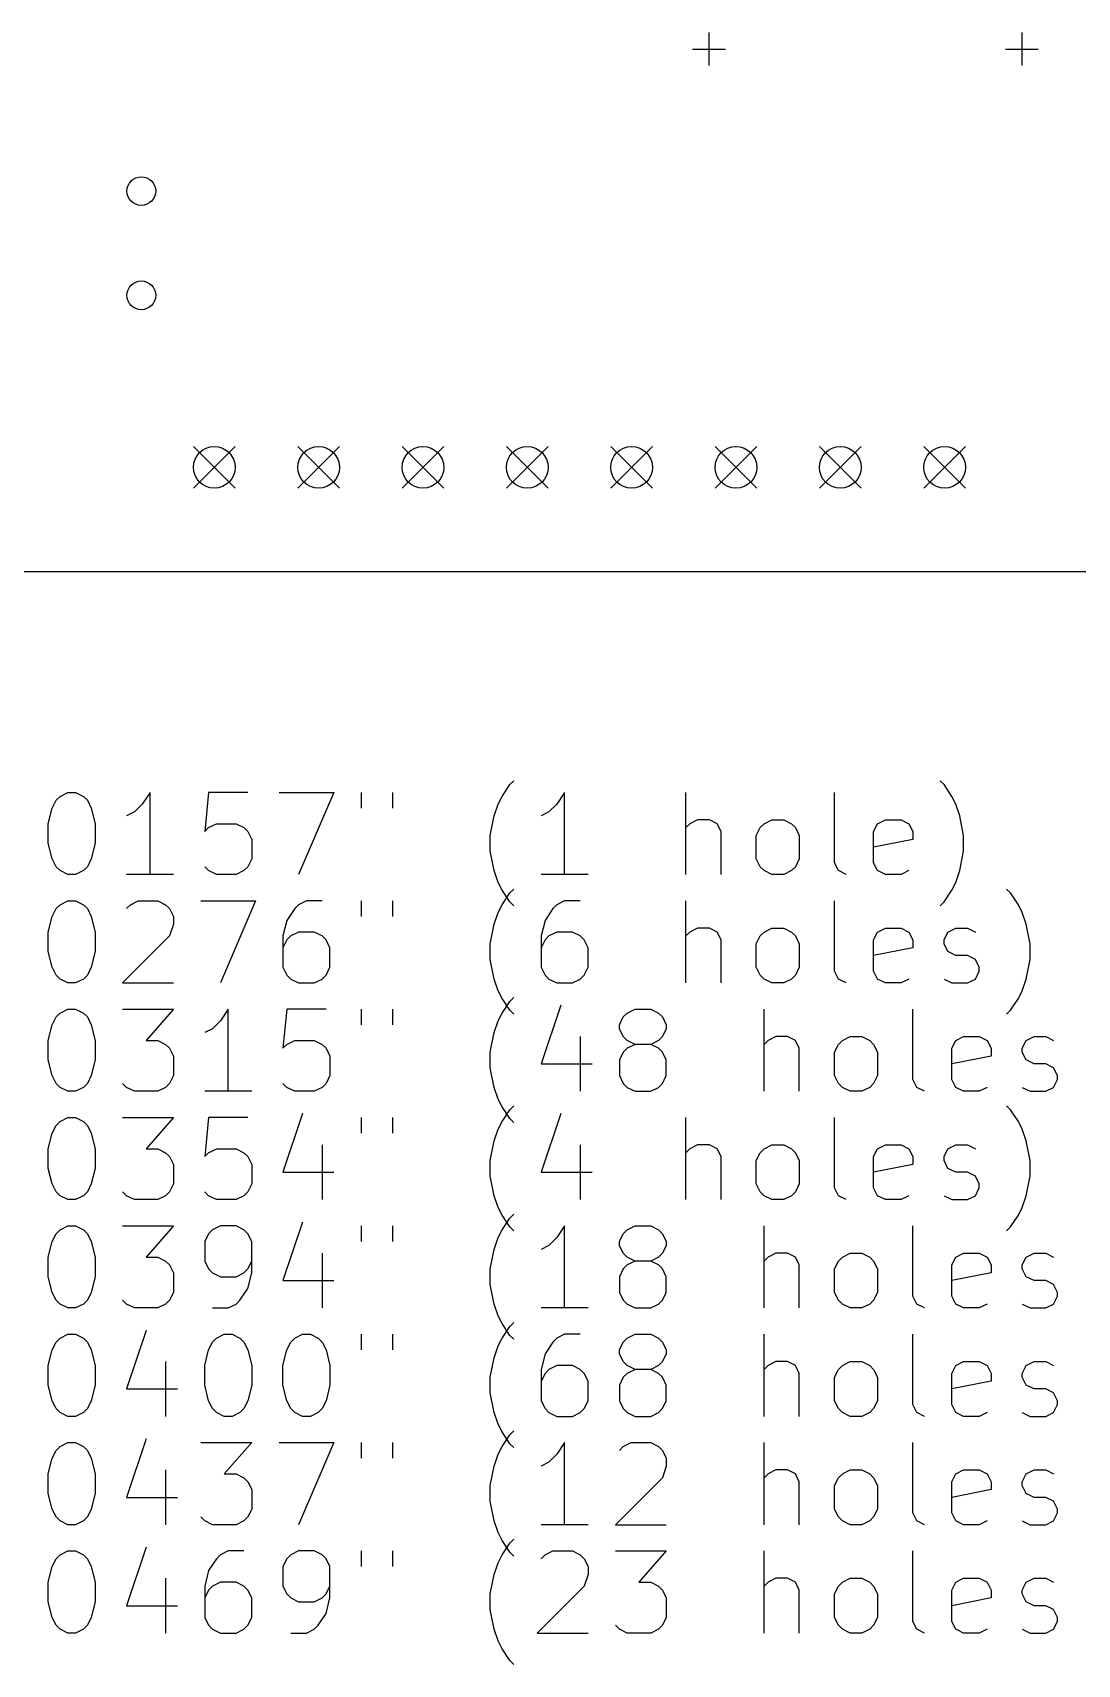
# Model space of a CAD drawing. Extents: x 102 to 203, y -148 to -68.
# Drawn here: x 126.89 to 152.33, y -148.29 to -108.53 of the extents above; entities that cross this region are included whole.
import ezdxf

# ---------------------------------------------------------------- set-up
doc = ezdxf.new("R2010")
doc.units = 0
doc.layers.add('BLACK', color=7, linetype='CONTINUOUS')

msp = doc.modelspace()

# ---------------------------------------------------------------- linework, layer by layer
at = {"layer": 'BLACK', "linetype": 'CONTINUOUS'}
for p, q in [((143.36, -108.535), (143.36, -109.335)), ((150.98, -108.535), (150.98, -109.335)), ((142.96, -108.935), (143.76, -108.935)), ((150.58, -108.935), (151.38, -108.935)), ((130.81, -118.618), (131.826, -119.634)), ((131.826, -118.618), (130.81, -119.634)), ((133.35, -118.618), (134.366, -119.634)), ((134.366, -118.618), (133.35, -119.634)), ((135.89, -118.618), (136.906, -119.634)), ((136.906, -118.618), (135.89, -119.634)), ((138.43, -118.618), (139.446, -119.634)), ((139.446, -118.618), (138.43, -119.634)), ((140.97, -118.618), (141.986, -119.634)), ((141.986, -118.618), (140.97, -119.634)), ((143.51, -118.618), (144.526, -119.634)), ((144.526, -118.618), (143.51, -119.634)), ((146.05, -118.618), (147.066, -119.634)), ((147.066, -118.618), (146.05, -119.634)), ((148.59, -118.618), (149.606, -119.634)), ((149.606, -118.618), (148.59, -119.634)), ((102.965, -121.666), (203.2, -121.666)), ((138.514, -126.855), (138.609, -126.76)), ((149.085, -126.855), (148.99, -126.76)), ((127.466, -127.236), (127.561, -127.141)), ((127.561, -127.141), (127.752, -127.046)), ((127.752, -127.046), (127.942, -127.046)), ((127.942, -127.046), (128.133, -127.141)), ((128.133, -127.141), (128.228, -127.236)), ((129.752, -127.046), (129.561, -127.331)), ((129.752, -129.046), (129.752, -127.046)), ((131.18, -127.046), (131.085, -127.998)), ((132.133, -127.046), (131.18, -127.046)), ((132.895, -127.046), (134.228, -127.046)), ((134.228, -127.046), (133.371, -129.046)), ((134.895, -127.046), (134.895, -127.427)), ((135.657, -127.046), (135.657, -127.427)), ((138.228, -127.331), (138.323, -127.141)), ((138.323, -127.141), (138.514, -126.855)), ((139.847, -127.046), (139.657, -127.331)), ((139.847, -129.046), (139.847, -127.046)), ((142.8, -129.046), (142.8, -127.046)), ((146.419, -128.76), (146.419, -127.046)), ((149.276, -127.141), (149.085, -126.855)), ((149.371, -127.331), (149.276, -127.141)), ((127.276, -127.808), (127.371, -127.427)), ((127.371, -127.427), (127.466, -127.236)), ((128.228, -127.236), (128.323, -127.427)), ((128.323, -127.427), (128.419, -127.808)), ((129.371, -127.522), (129.18, -127.617)), ((129.561, -127.331), (129.371, -127.522)), ((138.133, -127.617), (138.228, -127.331)), ((139.466, -127.522), (139.276, -127.617)), ((139.657, -127.331), (139.466, -127.522)), ((149.466, -127.617), (149.371, -127.331)), ((127.276, -128.284), (127.276, -127.808)), ((128.419, -127.808), (128.419, -128.284)), ((131.085, -127.998), (131.18, -127.903)), ((131.18, -127.903), (131.371, -127.808)), ((131.371, -127.808), (131.847, -127.808)), ((131.847, -127.808), (132.038, -127.903)), ((132.038, -127.903), (132.133, -127.998)), ((132.133, -127.998), (132.228, -128.189)), ((138.038, -128.093), (138.133, -127.617)), ((142.895, -127.808), (142.8, -127.903)), ((143.085, -127.712), (142.895, -127.808)), ((143.371, -127.712), (143.085, -127.712)), ((143.561, -127.808), (143.371, -127.712)), ((143.657, -127.998), (143.561, -127.808)), ((143.657, -129.046), (143.657, -127.998)), ((144.514, -128.093), (144.609, -127.903)), ((144.609, -127.903), (144.704, -127.808)), ((144.704, -127.808), (144.895, -127.712)), ((144.895, -127.712), (145.18, -127.712)), ((145.18, -127.712), (145.371, -127.808)), ((145.371, -127.808), (145.466, -127.903)), ((145.466, -127.903), (145.561, -128.093)), ((147.371, -127.998), (147.466, -127.808)), ((147.371, -128.76), (147.371, -127.998)), ((147.466, -127.808), (147.657, -127.712)), ((147.657, -127.712), (148.038, -127.712)), ((148.038, -127.712), (148.228, -127.808)), ((148.228, -127.808), (148.323, -127.998)), ((148.323, -127.998), (148.323, -128.189)), ((149.561, -128.093), (149.466, -127.617)), ((127.371, -128.665), (127.276, -128.284)), ((128.419, -128.284), (128.323, -128.665)), ((132.228, -128.189), (132.228, -128.665)), ((138.038, -128.474), (138.038, -128.093)), ((144.514, -128.665), (144.514, -128.093)), ((145.561, -128.093), (145.561, -128.665)), ((148.323, -128.189), (147.371, -128.379)), ((149.561, -128.474), (149.561, -128.093)), ((127.466, -128.855), (127.371, -128.665)), ((128.323, -128.665), (128.228, -128.855)), ((132.228, -128.665), (132.133, -128.855)), ((138.133, -128.951), (138.038, -128.474)), ((144.609, -128.855), (144.514, -128.665)), ((145.561, -128.665), (145.466, -128.855)), ((146.514, -128.951), (146.419, -128.76)), ((147.466, -128.951), (147.371, -128.76)), ((149.466, -128.951), (149.561, -128.474)), ((127.561, -128.951), (127.466, -128.855)), ((127.752, -129.046), (127.561, -128.951)), ((127.942, -129.046), (127.752, -129.046)), ((128.133, -128.951), (127.942, -129.046)), ((128.228, -128.855), (128.133, -128.951)), ((130.323, -129.046), (129.18, -129.046)), ((131.18, -128.951), (131.085, -128.855)), ((131.371, -129.046), (131.18, -128.951)), ((131.847, -129.046), (131.371, -129.046)), ((132.038, -128.951), (131.847, -129.046)), ((132.133, -128.855), (132.038, -128.951)), ((138.228, -129.236), (138.133, -128.951)), ((140.419, -129.046), (139.276, -129.046)), ((144.704, -128.951), (144.609, -128.855)), ((144.895, -129.046), (144.704, -128.951)), ((145.18, -129.046), (144.895, -129.046)), ((145.371, -128.951), (145.18, -129.046)), ((145.466, -128.855), (145.371, -128.951)), ((146.704, -129.046), (146.514, -128.951)), ((147.657, -129.046), (147.466, -128.951)), ((148.038, -129.046), (147.657, -129.046)), ((148.228, -128.951), (148.038, -129.046)), ((149.371, -129.236), (149.466, -128.951)), ((138.323, -129.427), (138.228, -129.236)), ((138.514, -129.712), (138.323, -129.427)), ((138.323, -129.781), (138.514, -129.495)), ((138.514, -129.495), (138.609, -129.4)), ((149.085, -129.712), (149.276, -129.427)), ((149.276, -129.427), (149.371, -129.236)), ((150.704, -129.495), (150.609, -129.4)), ((150.895, -129.781), (150.704, -129.495)), ((127.371, -130.067), (127.466, -129.876)), ((127.466, -129.876), (127.561, -129.781)), ((127.561, -129.781), (127.752, -129.686)), ((127.752, -129.686), (127.942, -129.686)), ((127.942, -129.686), (128.133, -129.781)), ((128.133, -129.781), (128.228, -129.876)), ((128.228, -129.876), (128.323, -130.067)), ((129.18, -129.876), (129.276, -129.781)), ((129.276, -129.781), (129.466, -129.686)), ((129.466, -129.686), (129.942, -129.686)), ((129.942, -129.686), (130.133, -129.781)), ((130.133, -129.781), (130.228, -129.876)), ((130.228, -129.876), (130.323, -130.067)), ((130.99, -129.686), (132.323, -129.686)), ((132.323, -129.686), (131.466, -131.686)), ((133.276, -129.876), (133.085, -130.162)), ((133.371, -129.781), (133.276, -129.876)), ((133.561, -129.686), (133.371, -129.781)), ((133.942, -129.686), (133.561, -129.686)), ((134.895, -129.686), (134.895, -130.067)), ((135.657, -129.686), (135.657, -130.067)), ((138.133, -130.257), (138.228, -129.971)), ((138.228, -129.971), (138.323, -129.781)), ((138.609, -129.808), (138.514, -129.712)), ((139.561, -129.876), (139.371, -130.162)), ((139.657, -129.781), (139.561, -129.876)), ((139.847, -129.686), (139.657, -129.781)), ((140.228, -129.686), (139.847, -129.686)), ((142.8, -131.686), (142.8, -129.686)), ((146.419, -131.4), (146.419, -129.686)), ((148.99, -129.808), (149.085, -129.712)), ((150.99, -129.971), (150.895, -129.781)), ((151.085, -130.257), (150.99, -129.971)), ((127.276, -130.448), (127.371, -130.067)), ((128.323, -130.067), (128.419, -130.448)), ((130.323, -130.257), (130.228, -130.543)), ((130.323, -130.067), (130.323, -130.257)), ((133.085, -130.162), (132.99, -130.543)), ((138.038, -130.733), (138.133, -130.257)), ((139.371, -130.162), (139.276, -130.543)), ((143.085, -130.352), (142.895, -130.448)), ((143.371, -130.352), (143.085, -130.352)), ((143.561, -130.448), (143.371, -130.352)), ((144.704, -130.448), (144.895, -130.352)), ((144.895, -130.352), (145.18, -130.352)), ((145.18, -130.352), (145.371, -130.448)), ((147.466, -130.448), (147.657, -130.352)), ((147.657, -130.352), (148.038, -130.352)), ((148.038, -130.352), (148.228, -130.448)), ((149.18, -130.448), (149.371, -130.352)), ((149.371, -130.352), (149.657, -130.352)), ((149.657, -130.352), (149.847, -130.448)), ((151.18, -130.733), (151.085, -130.257)), ((127.276, -130.924), (127.276, -130.448)), ((128.419, -130.448), (128.419, -130.924)), ((130.228, -130.543), (129.085, -131.686)), ((132.99, -130.543), (132.99, -131.305)), ((133.085, -130.638), (132.99, -130.829)), ((133.18, -130.543), (133.085, -130.638)), ((133.371, -130.448), (133.18, -130.543)), ((133.752, -130.448), (133.371, -130.448)), ((133.942, -130.543), (133.752, -130.448)), ((134.038, -130.638), (133.942, -130.543)), ((134.133, -130.829), (134.038, -130.638)), ((138.038, -131.114), (138.038, -130.733)), ((139.276, -130.543), (139.276, -131.305)), ((139.371, -130.638), (139.276, -130.829)), ((139.466, -130.543), (139.371, -130.638)), ((139.657, -130.448), (139.466, -130.543)), ((140.038, -130.448), (139.657, -130.448)), ((140.228, -130.543), (140.038, -130.448)), ((140.323, -130.638), (140.228, -130.543)), ((140.419, -130.829), (140.323, -130.638)), ((142.895, -130.448), (142.8, -130.543)), ((143.657, -130.638), (143.561, -130.448)), ((143.657, -131.686), (143.657, -130.638)), ((144.514, -130.733), (144.609, -130.543)), ((144.514, -131.305), (144.514, -130.733)), ((144.609, -130.543), (144.704, -130.448)), ((145.371, -130.448), (145.466, -130.543)), ((145.466, -130.543), (145.561, -130.733)), ((145.561, -130.733), (145.561, -131.305)), ((147.371, -130.638), (147.466, -130.448)), ((147.371, -131.4), (147.371, -130.638)), ((148.228, -130.448), (148.323, -130.638)), ((148.323, -130.638), (148.323, -130.829)), ((149.085, -130.638), (149.18, -130.448)), ((149.085, -130.733), (149.085, -130.638)), ((149.18, -130.924), (149.085, -130.733)), ((151.18, -131.114), (151.18, -130.733)), ((127.371, -131.305), (127.276, -130.924)), ((128.419, -130.924), (128.323, -131.305)), ((134.133, -131.305), (134.133, -130.829)), ((138.133, -131.591), (138.038, -131.114)), ((140.419, -131.305), (140.419, -130.829)), ((148.323, -130.829), (147.371, -131.019)), ((149.371, -131.019), (149.18, -130.924)), ((149.657, -131.019), (149.371, -131.019)), ((149.847, -131.114), (149.657, -131.019)), ((149.942, -131.305), (149.847, -131.114)), ((151.085, -131.591), (151.18, -131.114)), ((127.466, -131.495), (127.371, -131.305)), ((127.561, -131.591), (127.466, -131.495)), ((128.228, -131.495), (128.133, -131.591)), ((128.323, -131.305), (128.228, -131.495)), ((132.99, -131.305), (133.085, -131.495)), ((133.085, -131.495), (133.18, -131.591)), ((133.942, -131.591), (134.038, -131.495)), ((134.038, -131.495), (134.133, -131.305)), ((139.276, -131.305), (139.371, -131.495)), ((139.371, -131.495), (139.466, -131.591)), ((140.228, -131.591), (140.323, -131.495)), ((140.323, -131.495), (140.419, -131.305)), ((144.609, -131.495), (144.514, -131.305)), ((144.704, -131.591), (144.609, -131.495)), ((145.466, -131.495), (145.371, -131.591)), ((145.561, -131.305), (145.466, -131.495)), ((146.514, -131.591), (146.419, -131.4)), ((147.466, -131.591), (147.371, -131.4)), ((149.847, -131.591), (149.942, -131.4)), ((149.942, -131.4), (149.942, -131.305)), ((127.752, -131.686), (127.561, -131.591)), ((127.942, -131.686), (127.752, -131.686)), ((128.133, -131.591), (127.942, -131.686)), ((129.085, -131.686), (130.323, -131.686)), ((133.18, -131.591), (133.371, -131.686)), ((133.371, -131.686), (133.752, -131.686)), ((133.752, -131.686), (133.942, -131.591)), ((138.228, -131.876), (138.133, -131.591)), ((138.323, -132.067), (138.228, -131.876)), ((139.466, -131.591), (139.657, -131.686)), ((139.657, -131.686), (140.038, -131.686)), ((140.038, -131.686), (140.228, -131.591)), ((144.895, -131.686), (144.704, -131.591)), ((145.18, -131.686), (144.895, -131.686)), ((145.371, -131.591), (145.18, -131.686)), ((146.704, -131.686), (146.514, -131.591)), ((147.657, -131.686), (147.466, -131.591)), ((148.038, -131.686), (147.657, -131.686)), ((148.228, -131.591), (148.038, -131.686)), ((149.085, -131.591), (149.276, -131.686)), ((149.276, -131.686), (149.657, -131.686)), ((149.657, -131.686), (149.847, -131.591)), ((150.895, -132.067), (150.99, -131.876)), ((150.99, -131.876), (151.085, -131.591)), ((127.561, -132.421), (127.752, -132.326)), ((127.752, -132.326), (127.942, -132.326)), ((127.942, -132.326), (128.133, -132.421)), ((129.085, -132.326), (130.323, -132.326)), ((130.323, -132.326), (129.657, -133.088)), ((131.657, -132.326), (131.466, -132.611)), ((131.657, -134.326), (131.657, -132.326)), ((133.085, -132.326), (132.99, -133.278)), ((134.038, -132.326), (133.085, -132.326)), ((134.895, -132.326), (134.895, -132.707)), ((135.657, -132.326), (135.657, -132.707)), ((138.514, -132.352), (138.323, -132.067)), ((138.323, -132.421), (138.514, -132.135)), ((138.514, -132.135), (138.609, -132.04)), ((138.609, -132.448), (138.514, -132.352)), ((139.752, -132.231), (139.276, -133.659)), ((141.371, -132.421), (141.561, -132.326)), ((141.561, -132.326), (141.942, -132.326)), ((141.942, -132.326), (142.133, -132.421)), ((144.704, -134.326), (144.704, -132.326)), ((148.323, -134.04), (148.323, -132.326)), ((150.609, -132.448), (150.704, -132.352)), ((150.704, -132.352), (150.895, -132.067)), ((127.276, -133.088), (127.371, -132.707)), ((127.371, -132.707), (127.466, -132.516)), ((127.466, -132.516), (127.561, -132.421)), ((128.133, -132.421), (128.228, -132.516)), ((128.228, -132.516), (128.323, -132.707)), ((128.323, -132.707), (128.419, -133.088)), ((131.466, -132.611), (131.276, -132.802)), ((138.133, -132.897), (138.228, -132.611)), ((138.228, -132.611), (138.323, -132.421)), ((141.18, -132.707), (141.276, -132.516)), ((141.18, -132.802), (141.18, -132.707)), ((141.276, -132.516), (141.371, -132.421)), ((142.133, -132.421), (142.228, -132.516)), ((142.228, -132.516), (142.323, -132.707)), ((142.323, -132.707), (142.323, -132.802)), ((127.276, -133.564), (127.276, -133.088)), ((128.419, -133.088), (128.419, -133.564)), ((129.657, -133.088), (129.942, -133.088)), ((129.942, -133.088), (130.133, -133.183)), ((131.276, -132.802), (131.085, -132.897)), ((133.085, -133.183), (133.276, -133.088)), ((133.276, -133.088), (133.752, -133.088)), ((133.752, -133.088), (133.942, -133.183)), ((138.038, -133.373), (138.133, -132.897)), ((140.228, -132.992), (140.228, -134.326)), ((141.276, -132.992), (141.18, -132.802)), ((141.371, -133.088), (141.276, -132.992)), ((141.561, -133.183), (141.371, -133.088)), ((142.133, -133.088), (141.942, -133.183)), ((142.228, -132.992), (142.133, -133.088)), ((142.323, -132.802), (142.228, -132.992)), ((144.8, -133.088), (144.704, -133.183)), ((144.99, -132.992), (144.8, -133.088)), ((145.276, -132.992), (144.99, -132.992)), ((145.466, -133.088), (145.276, -132.992)), ((145.561, -133.278), (145.466, -133.088)), ((146.514, -133.183), (146.609, -133.088)), ((146.609, -133.088), (146.8, -132.992)), ((146.8, -132.992), (147.085, -132.992)), ((147.085, -132.992), (147.276, -133.088)), ((147.276, -133.088), (147.371, -133.183)), ((149.276, -133.278), (149.371, -133.088)), ((149.371, -133.088), (149.561, -132.992)), ((149.561, -132.992), (149.942, -132.992)), ((149.942, -132.992), (150.133, -133.088)), ((150.133, -133.088), (150.228, -133.278)), ((150.99, -133.278), (151.085, -133.088)), ((151.085, -133.088), (151.276, -132.992)), ((151.276, -132.992), (151.561, -132.992)), ((151.561, -132.992), (151.752, -133.088)), ((127.371, -133.945), (127.276, -133.564)), ((128.419, -133.564), (128.323, -133.945)), ((130.133, -133.183), (130.228, -133.278)), ((130.228, -133.278), (130.323, -133.469)), ((130.323, -133.469), (130.323, -133.945)), ((132.99, -133.278), (133.085, -133.183)), ((133.942, -133.183), (134.038, -133.278)), ((134.038, -133.278), (134.133, -133.469)), ((134.133, -133.469), (134.133, -133.945)), ((138.038, -133.754), (138.038, -133.373)), ((141.276, -133.373), (141.18, -133.564)), ((141.18, -133.564), (141.18, -133.945)), ((141.371, -133.278), (141.276, -133.373)), ((141.561, -133.183), (141.371, -133.278)), ((141.942, -133.183), (141.561, -133.183)), ((142.133, -133.278), (141.942, -133.183)), ((142.228, -133.373), (142.133, -133.278)), ((142.323, -133.564), (142.228, -133.373)), ((142.323, -133.945), (142.323, -133.564)), ((145.561, -134.326), (145.561, -133.278)), ((146.419, -133.373), (146.514, -133.183)), ((146.419, -133.945), (146.419, -133.373)), ((147.371, -133.183), (147.466, -133.373)), ((147.466, -133.373), (147.466, -133.945)), ((149.276, -134.04), (149.276, -133.278)), ((150.228, -133.469), (149.276, -133.659)), ((150.228, -133.278), (150.228, -133.469)), ((150.99, -133.373), (150.99, -133.278)), ((151.085, -133.564), (150.99, -133.373)), ((151.276, -133.659), (151.085, -133.564)), ((127.466, -134.135), (127.371, -133.945)), ((128.323, -133.945), (128.228, -134.135)), ((130.323, -133.945), (130.228, -134.135)), ((134.133, -133.945), (134.038, -134.135)), ((138.133, -134.231), (138.038, -133.754)), ((139.276, -133.659), (140.514, -133.659)), ((141.18, -133.945), (141.276, -134.135)), ((142.228, -134.135), (142.323, -133.945)), ((146.514, -134.135), (146.419, -133.945)), ((147.466, -133.945), (147.371, -134.135)), ((151.561, -133.659), (151.276, -133.659)), ((151.752, -133.754), (151.561, -133.659)), ((151.847, -133.945), (151.752, -133.754)), ((151.847, -134.04), (151.847, -133.945)), ((127.561, -134.231), (127.466, -134.135)), ((127.752, -134.326), (127.561, -134.231)), ((127.942, -134.326), (127.752, -134.326)), ((128.133, -134.231), (127.942, -134.326)), ((128.228, -134.135), (128.133, -134.231)), ((129.18, -134.231), (129.085, -134.135)), ((129.371, -134.326), (129.18, -134.231)), ((129.942, -134.326), (129.371, -134.326)), ((130.133, -134.231), (129.942, -134.326)), ((130.228, -134.135), (130.133, -134.231)), ((132.228, -134.326), (131.085, -134.326)), ((133.085, -134.231), (132.99, -134.135)), ((133.276, -134.326), (133.085, -134.231)), ((133.752, -134.326), (133.276, -134.326)), ((133.942, -134.231), (133.752, -134.326)), ((134.038, -134.135), (133.942, -134.231)), ((138.228, -134.516), (138.133, -134.231)), ((141.276, -134.135), (141.371, -134.231)), ((141.371, -134.231), (141.561, -134.326)), ((141.561, -134.326), (141.942, -134.326)), ((141.942, -134.326), (142.133, -134.231)), ((142.133, -134.231), (142.228, -134.135)), ((146.609, -134.231), (146.514, -134.135)), ((146.8, -134.326), (146.609, -134.231)), ((147.085, -134.326), (146.8, -134.326)), ((147.276, -134.231), (147.085, -134.326)), ((147.371, -134.135), (147.276, -134.231)), ((148.419, -134.231), (148.323, -134.04)), ((148.609, -134.326), (148.419, -134.231)), ((149.371, -134.231), (149.276, -134.04)), ((149.561, -134.326), (149.371, -134.231)), ((149.942, -134.326), (149.561, -134.326)), ((150.133, -134.231), (149.942, -134.326)), ((150.99, -134.231), (151.18, -134.326)), ((151.18, -134.326), (151.561, -134.326)), ((151.561, -134.326), (151.752, -134.231)), ((151.752, -134.231), (151.847, -134.04)), ((138.323, -134.707), (138.228, -134.516)), ((138.514, -134.992), (138.323, -134.707)), ((138.514, -134.775), (138.609, -134.68)), ((150.704, -134.775), (150.609, -134.68)), ((127.371, -135.347), (127.466, -135.156)), ((127.466, -135.156), (127.561, -135.061)), ((127.561, -135.061), (127.752, -134.966)), ((127.752, -134.966), (127.942, -134.966)), ((127.942, -134.966), (128.133, -135.061)), ((128.133, -135.061), (128.228, -135.156)), ((128.228, -135.156), (128.323, -135.347)), ((129.085, -134.966), (130.323, -134.966)), ((130.323, -134.966), (129.657, -135.728)), ((131.18, -134.966), (131.085, -135.918)), ((132.133, -134.966), (131.18, -134.966)), ((133.466, -134.871), (132.99, -136.299)), ((134.895, -134.966), (134.895, -135.347)), ((135.657, -134.966), (135.657, -135.347)), ((138.228, -135.251), (138.323, -135.061)), ((138.323, -135.061), (138.514, -134.775)), ((138.609, -135.088), (138.514, -134.992)), ((139.752, -134.871), (139.276, -136.299)), ((142.8, -136.966), (142.8, -134.966)), ((146.419, -136.68), (146.419, -134.966)), ((150.895, -135.061), (150.704, -134.775)), ((150.99, -135.251), (150.895, -135.061)), ((127.276, -135.728), (127.371, -135.347)), ((128.323, -135.347), (128.419, -135.728)), ((138.038, -136.013), (138.133, -135.537)), ((138.133, -135.537), (138.228, -135.251)), ((151.085, -135.537), (150.99, -135.251)), ((151.18, -136.013), (151.085, -135.537)), ((127.276, -136.204), (127.276, -135.728)), ((128.419, -135.728), (128.419, -136.204)), ((129.657, -135.728), (129.942, -135.728)), ((129.942, -135.728), (130.133, -135.823)), ((130.133, -135.823), (130.228, -135.918)), ((130.228, -135.918), (130.323, -136.109)), ((131.085, -135.918), (131.18, -135.823)), ((131.18, -135.823), (131.371, -135.728)), ((131.371, -135.728), (131.847, -135.728)), ((131.847, -135.728), (132.038, -135.823)), ((132.038, -135.823), (132.133, -135.918)), ((132.133, -135.918), (132.228, -136.109)), ((133.942, -135.632), (133.942, -136.966)), ((140.228, -135.632), (140.228, -136.966)), ((142.895, -135.728), (142.8, -135.823)), ((143.085, -135.632), (142.895, -135.728)), ((143.371, -135.632), (143.085, -135.632)), ((143.561, -135.728), (143.371, -135.632)), ((143.657, -135.918), (143.561, -135.728)), ((143.657, -136.966), (143.657, -135.918)), ((144.514, -136.013), (144.609, -135.823)), ((144.609, -135.823), (144.704, -135.728)), ((144.704, -135.728), (144.895, -135.632)), ((144.895, -135.632), (145.18, -135.632)), ((145.18, -135.632), (145.371, -135.728)), ((145.371, -135.728), (145.466, -135.823)), ((145.466, -135.823), (145.561, -136.013)), ((147.371, -135.918), (147.466, -135.728)), ((147.371, -136.68), (147.371, -135.918)), ((147.466, -135.728), (147.657, -135.632)), ((147.657, -135.632), (148.038, -135.632)), ((148.038, -135.632), (148.228, -135.728)), ((148.228, -135.728), (148.323, -135.918)), ((148.323, -135.918), (148.323, -136.109)), ((149.085, -135.918), (149.18, -135.728)), ((149.085, -136.013), (149.085, -135.918)), ((149.18, -135.728), (149.371, -135.632)), ((149.371, -135.632), (149.657, -135.632)), ((149.657, -135.632), (149.847, -135.728)), ((127.371, -136.585), (127.276, -136.204)), ((128.419, -136.204), (128.323, -136.585)), ((130.323, -136.109), (130.323, -136.585)), ((132.228, -136.109), (132.228, -136.585)), ((132.99, -136.299), (134.228, -136.299)), ((138.038, -136.394), (138.038, -136.013)), ((139.276, -136.299), (140.514, -136.299)), ((144.514, -136.585), (144.514, -136.013)), ((145.561, -136.013), (145.561, -136.585)), ((148.323, -136.109), (147.371, -136.299)), ((149.18, -136.204), (149.085, -136.013)), ((149.371, -136.299), (149.18, -136.204)), ((149.657, -136.299), (149.371, -136.299)), ((149.847, -136.394), (149.657, -136.299)), ((151.18, -136.394), (151.18, -136.013)), ((127.466, -136.775), (127.371, -136.585)), ((128.323, -136.585), (128.228, -136.775)), ((130.323, -136.585), (130.228, -136.775)), ((132.228, -136.585), (132.133, -136.775)), ((138.133, -136.871), (138.038, -136.394)), ((144.609, -136.775), (144.514, -136.585)), ((145.561, -136.585), (145.466, -136.775)), ((146.514, -136.871), (146.419, -136.68)), ((147.466, -136.871), (147.371, -136.68)), ((149.942, -136.585), (149.847, -136.394)), ((149.847, -136.871), (149.942, -136.68)), ((149.942, -136.68), (149.942, -136.585)), ((151.085, -136.871), (151.18, -136.394)), ((127.561, -136.871), (127.466, -136.775)), ((127.752, -136.966), (127.561, -136.871)), ((127.942, -136.966), (127.752, -136.966)), ((128.133, -136.871), (127.942, -136.966)), ((128.228, -136.775), (128.133, -136.871)), ((129.18, -136.871), (129.085, -136.775)), ((129.371, -136.966), (129.18, -136.871)), ((129.942, -136.966), (129.371, -136.966)), ((130.133, -136.871), (129.942, -136.966)), ((130.228, -136.775), (130.133, -136.871)), ((131.18, -136.871), (131.085, -136.775)), ((131.371, -136.966), (131.18, -136.871)), ((131.847, -136.966), (131.371, -136.966)), ((132.038, -136.871), (131.847, -136.966)), ((132.133, -136.775), (132.038, -136.871)), ((138.228, -137.156), (138.133, -136.871)), ((144.704, -136.871), (144.609, -136.775)), ((144.895, -136.966), (144.704, -136.871)), ((145.18, -136.966), (144.895, -136.966)), ((145.371, -136.871), (145.18, -136.966)), ((145.466, -136.775), (145.371, -136.871)), ((146.704, -136.966), (146.514, -136.871)), ((147.657, -136.966), (147.466, -136.871)), ((148.038, -136.966), (147.657, -136.966)), ((148.228, -136.871), (148.038, -136.966)), ((149.085, -136.871), (149.276, -136.966)), ((149.276, -136.966), (149.657, -136.966)), ((149.657, -136.966), (149.847, -136.871)), ((150.99, -137.156), (151.085, -136.871)), ((133.466, -137.511), (132.99, -138.939)), ((138.323, -137.347), (138.228, -137.156)), ((138.514, -137.632), (138.323, -137.347)), ((138.323, -137.701), (138.514, -137.415)), ((138.514, -137.415), (138.609, -137.32)), ((150.704, -137.632), (150.895, -137.347)), ((150.895, -137.347), (150.99, -137.156)), ((127.371, -137.987), (127.466, -137.796)), ((127.466, -137.796), (127.561, -137.701)), ((127.561, -137.701), (127.752, -137.606)), ((127.752, -137.606), (127.942, -137.606)), ((127.942, -137.606), (128.133, -137.701)), ((128.133, -137.701), (128.228, -137.796)), ((128.228, -137.796), (128.323, -137.987)), ((129.085, -137.606), (130.323, -137.606)), ((130.323, -137.606), (129.657, -138.368)), ((131.18, -137.796), (131.085, -137.987)), ((131.276, -137.701), (131.18, -137.796)), ((131.466, -137.606), (131.276, -137.701)), ((131.847, -137.606), (131.466, -137.606)), ((132.038, -137.701), (131.847, -137.606)), ((132.133, -137.796), (132.038, -137.701)), ((132.228, -137.987), (132.133, -137.796)), ((134.895, -137.606), (134.895, -137.987)), ((135.657, -137.606), (135.657, -137.987)), ((138.133, -138.177), (138.228, -137.891)), ((138.228, -137.891), (138.323, -137.701)), ((138.609, -137.728), (138.514, -137.632)), ((139.657, -137.891), (139.466, -138.082)), ((139.847, -137.606), (139.657, -137.891)), ((139.847, -139.606), (139.847, -137.606)), ((141.18, -137.987), (141.276, -137.796)), ((141.276, -137.796), (141.371, -137.701)), ((141.371, -137.701), (141.561, -137.606)), ((141.561, -137.606), (141.942, -137.606)), ((141.942, -137.606), (142.133, -137.701)), ((142.133, -137.701), (142.228, -137.796)), ((142.228, -137.796), (142.323, -137.987)), ((144.704, -139.606), (144.704, -137.606)), ((148.323, -139.32), (148.323, -137.606)), ((150.609, -137.728), (150.704, -137.632)), ((127.276, -138.368), (127.371, -137.987)), ((128.323, -137.987), (128.419, -138.368)), ((131.085, -137.987), (131.085, -138.463)), ((132.228, -138.749), (132.228, -137.987)), ((133.942, -138.272), (133.942, -139.606)), ((138.038, -138.653), (138.133, -138.177)), ((139.466, -138.082), (139.276, -138.177)), ((141.18, -138.082), (141.18, -137.987)), ((141.276, -138.272), (141.18, -138.082)), ((141.371, -138.368), (141.276, -138.272)), ((142.228, -138.272), (142.133, -138.368)), ((142.323, -138.082), (142.228, -138.272)), ((142.323, -137.987), (142.323, -138.082)), ((144.99, -138.272), (144.8, -138.368)), ((145.276, -138.272), (144.99, -138.272)), ((145.466, -138.368), (145.276, -138.272)), ((146.609, -138.368), (146.8, -138.272)), ((146.8, -138.272), (147.085, -138.272)), ((147.085, -138.272), (147.276, -138.368)), ((149.371, -138.368), (149.561, -138.272)), ((149.561, -138.272), (149.942, -138.272)), ((149.942, -138.272), (150.133, -138.368)), ((151.085, -138.368), (151.276, -138.272)), ((151.276, -138.272), (151.561, -138.272)), ((151.561, -138.272), (151.752, -138.368)), ((127.276, -138.844), (127.276, -138.368)), ((128.419, -138.368), (128.419, -138.844)), ((129.657, -138.368), (129.942, -138.368)), ((129.942, -138.368), (130.133, -138.463)), ((130.133, -138.463), (130.228, -138.558)), ((130.228, -138.558), (130.323, -138.749)), ((131.085, -138.463), (131.18, -138.653)), ((131.18, -138.653), (131.276, -138.749)), ((132.038, -138.749), (132.133, -138.653)), ((132.133, -138.653), (132.228, -138.463)), ((138.038, -139.034), (138.038, -138.653)), ((141.276, -138.653), (141.18, -138.844)), ((141.371, -138.558), (141.276, -138.653)), ((141.561, -138.463), (141.371, -138.368)), ((141.561, -138.463), (141.371, -138.558)), ((141.942, -138.463), (141.561, -138.463)), ((142.133, -138.368), (141.942, -138.463)), ((142.133, -138.558), (141.942, -138.463)), ((142.228, -138.653), (142.133, -138.558)), ((142.323, -138.844), (142.228, -138.653)), ((144.8, -138.368), (144.704, -138.463)), ((145.561, -138.558), (145.466, -138.368)), ((145.561, -139.606), (145.561, -138.558)), ((146.419, -138.653), (146.514, -138.463)), ((146.419, -139.225), (146.419, -138.653)), ((146.514, -138.463), (146.609, -138.368)), ((147.276, -138.368), (147.371, -138.463)), ((147.371, -138.463), (147.466, -138.653)), ((147.466, -138.653), (147.466, -139.225)), ((149.276, -138.558), (149.371, -138.368)), ((149.276, -139.32), (149.276, -138.558)), ((150.133, -138.368), (150.228, -138.558)), ((150.228, -138.558), (150.228, -138.749)), ((150.99, -138.558), (151.085, -138.368)), ((150.99, -138.653), (150.99, -138.558)), ((151.085, -138.844), (150.99, -138.653)), ((127.371, -139.225), (127.276, -138.844)), ((128.419, -138.844), (128.323, -139.225)), ((130.323, -138.749), (130.323, -139.225)), ((131.276, -138.749), (131.466, -138.844)), ((131.466, -138.844), (131.847, -138.844)), ((131.847, -138.844), (132.038, -138.749)), ((131.942, -139.415), (132.133, -139.13)), ((132.133, -139.13), (132.228, -138.749)), ((132.99, -138.939), (134.228, -138.939)), ((138.133, -139.511), (138.038, -139.034)), ((141.18, -138.844), (141.18, -139.225)), ((142.323, -139.225), (142.323, -138.844)), ((150.228, -138.749), (149.276, -138.939)), ((151.276, -138.939), (151.085, -138.844)), ((151.561, -138.939), (151.276, -138.939)), ((151.752, -139.034), (151.561, -138.939)), ((151.847, -139.225), (151.752, -139.034)), ((127.466, -139.415), (127.371, -139.225)), ((127.561, -139.511), (127.466, -139.415)), ((127.752, -139.606), (127.561, -139.511)), ((128.133, -139.511), (127.942, -139.606)), ((128.228, -139.415), (128.133, -139.511)), ((128.323, -139.225), (128.228, -139.415)), ((129.18, -139.511), (129.085, -139.415)), ((129.371, -139.606), (129.18, -139.511)), ((130.133, -139.511), (129.942, -139.606)), ((130.228, -139.415), (130.133, -139.511)), ((130.323, -139.225), (130.228, -139.415)), ((131.657, -139.606), (131.847, -139.511)), ((131.847, -139.511), (131.942, -139.415)), ((138.228, -139.796), (138.133, -139.511)), ((141.18, -139.225), (141.276, -139.415)), ((141.276, -139.415), (141.371, -139.511)), ((141.371, -139.511), (141.561, -139.606)), ((141.942, -139.606), (142.133, -139.511)), ((142.133, -139.511), (142.228, -139.415)), ((142.228, -139.415), (142.323, -139.225)), ((146.514, -139.415), (146.419, -139.225)), ((146.609, -139.511), (146.514, -139.415)), ((146.8, -139.606), (146.609, -139.511)), ((147.276, -139.511), (147.085, -139.606)), ((147.371, -139.415), (147.276, -139.511)), ((147.466, -139.225), (147.371, -139.415)), ((148.419, -139.511), (148.323, -139.32)), ((148.609, -139.606), (148.419, -139.511)), ((149.371, -139.511), (149.276, -139.32)), ((149.561, -139.606), (149.371, -139.511)), ((150.133, -139.511), (149.942, -139.606)), ((150.99, -139.511), (151.18, -139.606)), ((151.561, -139.606), (151.752, -139.511)), ((151.752, -139.511), (151.847, -139.32)), ((151.847, -139.32), (151.847, -139.225)), ((127.942, -139.606), (127.752, -139.606)), ((129.942, -139.606), (129.371, -139.606)), ((131.276, -139.606), (131.657, -139.606)), ((138.323, -139.987), (138.228, -139.796)), ((140.419, -139.606), (139.276, -139.606)), ((141.561, -139.606), (141.942, -139.606)), ((147.085, -139.606), (146.8, -139.606)), ((149.942, -139.606), (149.561, -139.606)), ((151.18, -139.606), (151.561, -139.606)), ((127.561, -140.341), (127.752, -140.246)), ((127.752, -140.246), (127.942, -140.246)), ((127.942, -140.246), (128.133, -140.341)), ((129.657, -140.151), (129.18, -141.579)), ((131.371, -140.341), (131.561, -140.246)), ((131.561, -140.246), (131.752, -140.246)), ((131.752, -140.246), (131.942, -140.341)), ((133.276, -140.341), (133.466, -140.246)), ((133.466, -140.246), (133.657, -140.246)), ((133.657, -140.246), (133.847, -140.341)), ((134.895, -140.246), (134.895, -140.627)), ((135.657, -140.246), (135.657, -140.627)), ((138.514, -140.272), (138.323, -139.987)), ((138.323, -140.341), (138.514, -140.055)), ((138.514, -140.055), (138.609, -139.96)), ((138.609, -140.368), (138.514, -140.272)), ((139.847, -140.246), (139.657, -140.341)), ((140.228, -140.246), (139.847, -140.246)), ((141.371, -140.341), (141.561, -140.246)), ((141.561, -140.246), (141.942, -140.246)), ((141.942, -140.246), (142.133, -140.341)), ((144.704, -142.246), (144.704, -140.246)), ((148.323, -141.96), (148.323, -140.246)), ((127.276, -141.008), (127.371, -140.627)), ((127.371, -140.627), (127.466, -140.436)), ((127.466, -140.436), (127.561, -140.341)), ((128.133, -140.341), (128.228, -140.436)), ((128.228, -140.436), (128.323, -140.627)), ((128.323, -140.627), (128.419, -141.008)), ((131.085, -141.008), (131.18, -140.627)), ((131.18, -140.627), (131.276, -140.436)), ((131.276, -140.436), (131.371, -140.341)), ((131.942, -140.341), (132.038, -140.436)), ((132.038, -140.436), (132.133, -140.627)), ((132.133, -140.627), (132.228, -141.008)), ((132.99, -141.008), (133.085, -140.627)), ((133.085, -140.627), (133.18, -140.436)), ((133.18, -140.436), (133.276, -140.341)), ((133.847, -140.341), (133.942, -140.436)), ((133.942, -140.436), (134.038, -140.627)), ((134.038, -140.627), (134.133, -141.008)), ((138.133, -140.817), (138.228, -140.531)), ((138.228, -140.531), (138.323, -140.341)), ((139.371, -140.722), (139.276, -141.103)), ((139.561, -140.436), (139.371, -140.722)), ((139.657, -140.341), (139.561, -140.436)), ((141.18, -140.627), (141.276, -140.436)), ((141.18, -140.722), (141.18, -140.627)), ((141.276, -140.912), (141.18, -140.722)), ((141.276, -140.436), (141.371, -140.341)), ((142.133, -140.341), (142.228, -140.436)), ((142.228, -140.436), (142.323, -140.627)), ((142.323, -140.722), (142.228, -140.912)), ((142.323, -140.627), (142.323, -140.722)), ((127.276, -141.484), (127.276, -141.008)), ((128.419, -141.008), (128.419, -141.484)), ((130.133, -140.912), (130.133, -142.246)), ((131.085, -141.484), (131.085, -141.008)), ((132.228, -141.008), (132.228, -141.484)), ((132.99, -141.484), (132.99, -141.008)), ((134.133, -141.008), (134.133, -141.484)), ((138.038, -141.293), (138.133, -140.817)), ((139.276, -141.103), (139.276, -141.865)), ((139.466, -141.103), (139.371, -141.198)), ((139.657, -141.008), (139.466, -141.103)), ((140.038, -141.008), (139.657, -141.008)), ((140.228, -141.103), (140.038, -141.008)), ((140.323, -141.198), (140.228, -141.103)), ((141.371, -141.008), (141.276, -140.912)), ((141.561, -141.103), (141.371, -141.008)), ((141.561, -141.103), (141.371, -141.198)), ((141.942, -141.103), (141.561, -141.103)), ((142.133, -141.008), (141.942, -141.103)), ((142.133, -141.198), (141.942, -141.103)), ((142.228, -140.912), (142.133, -141.008)), ((144.8, -141.008), (144.704, -141.103)), ((144.99, -140.912), (144.8, -141.008)), ((145.276, -140.912), (144.99, -140.912)), ((145.466, -141.008), (145.276, -140.912)), ((145.561, -141.198), (145.466, -141.008)), ((146.419, -141.293), (146.514, -141.103)), ((146.514, -141.103), (146.609, -141.008)), ((146.609, -141.008), (146.8, -140.912)), ((146.8, -140.912), (147.085, -140.912)), ((147.085, -140.912), (147.276, -141.008)), ((147.276, -141.008), (147.371, -141.103)), ((147.371, -141.103), (147.466, -141.293)), ((149.276, -141.198), (149.371, -141.008)), ((149.371, -141.008), (149.561, -140.912)), ((149.561, -140.912), (149.942, -140.912)), ((149.942, -140.912), (150.133, -141.008)), ((150.133, -141.008), (150.228, -141.198)), ((150.99, -141.198), (151.085, -141.008)), ((151.085, -141.008), (151.276, -140.912)), ((151.276, -140.912), (151.561, -140.912)), ((151.561, -140.912), (151.752, -141.008)), ((127.371, -141.865), (127.276, -141.484)), ((128.419, -141.484), (128.323, -141.865)), ((131.18, -141.865), (131.085, -141.484)), ((132.228, -141.484), (132.133, -141.865)), ((133.085, -141.865), (132.99, -141.484)), ((134.133, -141.484), (134.038, -141.865)), ((138.038, -141.674), (138.038, -141.293)), ((139.371, -141.198), (139.276, -141.389)), ((140.419, -141.389), (140.323, -141.198)), ((140.419, -141.865), (140.419, -141.389)), ((141.276, -141.293), (141.18, -141.484)), ((141.18, -141.484), (141.18, -141.865)), ((141.371, -141.198), (141.276, -141.293)), ((142.228, -141.293), (142.133, -141.198)), ((142.323, -141.484), (142.228, -141.293)), ((142.323, -141.865), (142.323, -141.484)), ((145.561, -142.246), (145.561, -141.198)), ((146.419, -141.865), (146.419, -141.293)), ((147.466, -141.293), (147.466, -141.865)), ((149.276, -141.96), (149.276, -141.198)), ((150.228, -141.389), (149.276, -141.579)), ((150.228, -141.198), (150.228, -141.389)), ((150.99, -141.293), (150.99, -141.198)), ((151.085, -141.484), (150.99, -141.293)), ((151.276, -141.579), (151.085, -141.484)), ((127.466, -142.055), (127.371, -141.865)), ((128.323, -141.865), (128.228, -142.055)), ((129.18, -141.579), (130.419, -141.579)), ((131.276, -142.055), (131.18, -141.865)), ((132.133, -141.865), (132.038, -142.055)), ((133.18, -142.055), (133.085, -141.865)), ((134.038, -141.865), (133.942, -142.055)), ((138.133, -142.151), (138.038, -141.674)), ((139.276, -141.865), (139.371, -142.055)), ((140.323, -142.055), (140.419, -141.865)), ((141.18, -141.865), (141.276, -142.055)), ((142.228, -142.055), (142.323, -141.865)), ((146.514, -142.055), (146.419, -141.865)), ((147.466, -141.865), (147.371, -142.055)), ((151.561, -141.579), (151.276, -141.579)), ((151.752, -141.674), (151.561, -141.579)), ((151.847, -141.865), (151.752, -141.674)), ((151.847, -141.96), (151.847, -141.865)), ((127.561, -142.151), (127.466, -142.055)), ((127.752, -142.246), (127.561, -142.151)), ((127.942, -142.246), (127.752, -142.246)), ((128.133, -142.151), (127.942, -142.246)), ((128.228, -142.055), (128.133, -142.151)), ((131.371, -142.151), (131.276, -142.055)), ((131.561, -142.246), (131.371, -142.151)), ((131.752, -142.246), (131.561, -142.246)), ((131.942, -142.151), (131.752, -142.246)), ((132.038, -142.055), (131.942, -142.151)), ((133.276, -142.151), (133.18, -142.055)), ((133.466, -142.246), (133.276, -142.151)), ((133.657, -142.246), (133.466, -142.246)), ((133.847, -142.151), (133.657, -142.246)), ((133.942, -142.055), (133.847, -142.151)), ((138.228, -142.436), (138.133, -142.151)), ((139.371, -142.055), (139.466, -142.151)), ((139.466, -142.151), (139.657, -142.246)), ((139.657, -142.246), (140.038, -142.246)), ((140.038, -142.246), (140.228, -142.151)), ((140.228, -142.151), (140.323, -142.055)), ((141.276, -142.055), (141.371, -142.151)), ((141.371, -142.151), (141.561, -142.246)), ((141.561, -142.246), (141.942, -142.246)), ((141.942, -142.246), (142.133, -142.151)), ((142.133, -142.151), (142.228, -142.055)), ((146.609, -142.151), (146.514, -142.055)), ((146.8, -142.246), (146.609, -142.151)), ((147.085, -142.246), (146.8, -142.246)), ((147.276, -142.151), (147.085, -142.246)), ((147.371, -142.055), (147.276, -142.151)), ((148.419, -142.151), (148.323, -141.96)), ((148.609, -142.246), (148.419, -142.151)), ((149.371, -142.151), (149.276, -141.96)), ((149.561, -142.246), (149.371, -142.151)), ((149.942, -142.246), (149.561, -142.246)), ((150.133, -142.151), (149.942, -142.246)), ((150.99, -142.151), (151.18, -142.246)), ((151.18, -142.246), (151.561, -142.246)), ((151.561, -142.246), (151.752, -142.151)), ((151.752, -142.151), (151.847, -141.96)), ((138.323, -142.627), (138.228, -142.436)), ((138.514, -142.912), (138.323, -142.627)), ((138.323, -142.981), (138.514, -142.695)), ((138.514, -142.695), (138.609, -142.6)), ((127.371, -143.267), (127.466, -143.076)), ((127.466, -143.076), (127.561, -142.981)), ((127.561, -142.981), (127.752, -142.886)), ((127.752, -142.886), (127.942, -142.886)), ((127.942, -142.886), (128.133, -142.981)), ((128.133, -142.981), (128.228, -143.076)), ((128.228, -143.076), (128.323, -143.267)), ((129.657, -142.791), (129.18, -144.219)), ((130.99, -142.886), (132.228, -142.886)), ((132.228, -142.886), (131.561, -143.648)), ((132.895, -142.886), (134.228, -142.886)), ((134.228, -142.886), (133.371, -144.886)), ((134.895, -142.886), (134.895, -143.267)), ((135.657, -142.886), (135.657, -143.267)), ((138.228, -143.171), (138.323, -142.981)), ((138.609, -143.008), (138.514, -142.912)), ((139.847, -142.886), (139.657, -143.171)), ((139.847, -144.886), (139.847, -142.886)), ((141.18, -143.076), (141.276, -142.981)), ((141.276, -142.981), (141.466, -142.886)), ((141.466, -142.886), (141.942, -142.886)), ((141.942, -142.886), (142.133, -142.981)), ((142.133, -142.981), (142.228, -143.076)), ((142.228, -143.076), (142.323, -143.267)), ((144.704, -144.886), (144.704, -142.886)), ((148.323, -144.6), (148.323, -142.886)), ((127.276, -143.648), (127.371, -143.267)), ((128.323, -143.267), (128.419, -143.648)), ((138.038, -143.933), (138.133, -143.457)), ((138.133, -143.457), (138.228, -143.171)), ((139.466, -143.362), (139.276, -143.457)), ((139.657, -143.171), (139.466, -143.362)), ((142.323, -143.457), (142.228, -143.743)), ((142.323, -143.267), (142.323, -143.457)), ((127.276, -144.124), (127.276, -143.648)), ((128.419, -143.648), (128.419, -144.124)), ((130.133, -143.552), (130.133, -144.886)), ((131.561, -143.648), (131.847, -143.648)), ((131.847, -143.648), (132.038, -143.743)), ((132.038, -143.743), (132.133, -143.838)), ((132.133, -143.838), (132.228, -144.029)), ((142.228, -143.743), (141.085, -144.886)), ((144.8, -143.648), (144.704, -143.743)), ((144.99, -143.552), (144.8, -143.648)), ((145.276, -143.552), (144.99, -143.552)), ((145.466, -143.648), (145.276, -143.552)), ((145.561, -143.838), (145.466, -143.648)), ((145.561, -144.886), (145.561, -143.838)), ((146.419, -143.933), (146.514, -143.743)), ((146.514, -143.743), (146.609, -143.648)), ((146.609, -143.648), (146.8, -143.552)), ((146.8, -143.552), (147.085, -143.552)), ((147.085, -143.552), (147.276, -143.648)), ((147.276, -143.648), (147.371, -143.743)), ((147.371, -143.743), (147.466, -143.933)), ((149.276, -143.838), (149.371, -143.648)), ((149.276, -144.6), (149.276, -143.838)), ((149.371, -143.648), (149.561, -143.552)), ((149.561, -143.552), (149.942, -143.552)), ((149.942, -143.552), (150.133, -143.648)), ((150.133, -143.648), (150.228, -143.838)), ((150.228, -143.838), (150.228, -144.029)), ((150.99, -143.838), (151.085, -143.648)), ((150.99, -143.933), (150.99, -143.838)), ((151.085, -143.648), (151.276, -143.552)), ((151.276, -143.552), (151.561, -143.552)), ((151.561, -143.552), (151.752, -143.648)), ((127.371, -144.505), (127.276, -144.124)), ((128.419, -144.124), (128.323, -144.505)), ((129.18, -144.219), (130.419, -144.219)), ((132.228, -144.029), (132.228, -144.505)), ((138.038, -144.314), (138.038, -143.933)), ((146.419, -144.505), (146.419, -143.933)), ((147.466, -143.933), (147.466, -144.505)), ((150.228, -144.029), (149.276, -144.219)), ((151.085, -144.124), (150.99, -143.933)), ((151.276, -144.219), (151.085, -144.124)), ((151.561, -144.219), (151.276, -144.219)), ((151.752, -144.314), (151.561, -144.219)), ((127.466, -144.695), (127.371, -144.505)), ((127.561, -144.791), (127.466, -144.695)), ((128.228, -144.695), (128.133, -144.791)), ((128.323, -144.505), (128.228, -144.695)), ((131.085, -144.791), (130.99, -144.695)), ((132.133, -144.695), (132.038, -144.791)), ((132.228, -144.505), (132.133, -144.695)), ((138.133, -144.791), (138.038, -144.314)), ((146.514, -144.695), (146.419, -144.505)), ((146.609, -144.791), (146.514, -144.695)), ((147.371, -144.695), (147.276, -144.791)), ((147.466, -144.505), (147.371, -144.695)), ((148.419, -144.791), (148.323, -144.6)), ((149.371, -144.791), (149.276, -144.6)), ((151.847, -144.505), (151.752, -144.314)), ((151.752, -144.791), (151.847, -144.6)), ((151.847, -144.6), (151.847, -144.505)), ((127.752, -144.886), (127.561, -144.791)), ((127.942, -144.886), (127.752, -144.886)), ((128.133, -144.791), (127.942, -144.886)), ((131.276, -144.886), (131.085, -144.791)), ((131.847, -144.886), (131.276, -144.886)), ((132.038, -144.791), (131.847, -144.886)), ((138.228, -145.076), (138.133, -144.791)), ((138.323, -145.267), (138.228, -145.076)), ((140.419, -144.886), (139.276, -144.886)), ((141.085, -144.886), (142.323, -144.886)), ((146.8, -144.886), (146.609, -144.791)), ((147.085, -144.886), (146.8, -144.886)), ((147.276, -144.791), (147.085, -144.886)), ((148.609, -144.886), (148.419, -144.791)), ((149.561, -144.886), (149.371, -144.791)), ((149.942, -144.886), (149.561, -144.886)), ((150.133, -144.791), (149.942, -144.886)), ((150.99, -144.791), (151.18, -144.886)), ((151.18, -144.886), (151.561, -144.886)), ((151.561, -144.886), (151.752, -144.791)), ((129.657, -145.431), (129.18, -146.859)), ((138.514, -145.552), (138.323, -145.267)), ((138.323, -145.621), (138.514, -145.335)), ((138.514, -145.335), (138.609, -145.24)), ((127.371, -145.907), (127.466, -145.716)), ((127.466, -145.716), (127.561, -145.621)), ((127.561, -145.621), (127.752, -145.526)), ((127.752, -145.526), (127.942, -145.526)), ((127.942, -145.526), (128.133, -145.621)), ((128.133, -145.621), (128.228, -145.716)), ((128.228, -145.716), (128.323, -145.907)), ((131.371, -145.716), (131.18, -146.002)), ((131.466, -145.621), (131.371, -145.716)), ((131.657, -145.526), (131.466, -145.621)), ((132.038, -145.526), (131.657, -145.526)), ((133.085, -145.716), (132.99, -145.907)), ((133.18, -145.621), (133.085, -145.716)), ((133.371, -145.526), (133.18, -145.621)), ((133.752, -145.526), (133.371, -145.526)), ((133.942, -145.621), (133.752, -145.526)), ((134.038, -145.716), (133.942, -145.621)), ((134.133, -145.907), (134.038, -145.716)), ((134.895, -145.526), (134.895, -145.907)), ((135.657, -145.526), (135.657, -145.907)), ((138.133, -146.097), (138.228, -145.811)), ((138.228, -145.811), (138.323, -145.621)), ((138.609, -145.648), (138.514, -145.552)), ((139.276, -145.716), (139.371, -145.621)), ((139.371, -145.621), (139.561, -145.526)), ((139.561, -145.526), (140.038, -145.526)), ((140.038, -145.526), (140.228, -145.621)), ((140.228, -145.621), (140.323, -145.716)), ((140.323, -145.716), (140.419, -145.907)), ((141.085, -145.526), (142.323, -145.526)), ((142.323, -145.526), (141.657, -146.288)), ((144.704, -147.526), (144.704, -145.526)), ((148.323, -147.24), (148.323, -145.526)), ((127.276, -146.288), (127.371, -145.907)), ((127.276, -146.764), (127.276, -146.288)), ((128.323, -145.907), (128.419, -146.288)), ((128.419, -146.288), (128.419, -146.764)), ((130.133, -146.192), (130.133, -147.526)), ((131.18, -146.002), (131.085, -146.383)), ((131.466, -146.288), (131.276, -146.383)), ((131.847, -146.288), (131.466, -146.288)), ((132.038, -146.383), (131.847, -146.288)), ((132.99, -145.907), (132.99, -146.383)), ((134.133, -146.669), (134.133, -145.907)), ((138.038, -146.573), (138.133, -146.097)), ((140.419, -146.097), (140.323, -146.383)), ((140.419, -145.907), (140.419, -146.097)), ((141.657, -146.288), (141.942, -146.288)), ((141.942, -146.288), (142.133, -146.383)), ((144.8, -146.288), (144.704, -146.383)), ((144.99, -146.192), (144.8, -146.288)), ((145.276, -146.192), (144.99, -146.192)), ((145.466, -146.288), (145.276, -146.192)), ((145.561, -146.478), (145.466, -146.288)), ((146.514, -146.383), (146.609, -146.288)), ((146.609, -146.288), (146.8, -146.192)), ((146.8, -146.192), (147.085, -146.192)), ((147.085, -146.192), (147.276, -146.288)), ((147.276, -146.288), (147.371, -146.383)), ((149.276, -146.478), (149.371, -146.288)), ((149.371, -146.288), (149.561, -146.192)), ((149.561, -146.192), (149.942, -146.192)), ((149.942, -146.192), (150.133, -146.288)), ((150.133, -146.288), (150.228, -146.478)), ((150.99, -146.478), (151.085, -146.288)), ((151.085, -146.288), (151.276, -146.192)), ((151.276, -146.192), (151.561, -146.192)), ((151.561, -146.192), (151.752, -146.288)), ((131.085, -146.383), (131.085, -147.145)), ((131.18, -146.478), (131.085, -146.669)), ((131.276, -146.383), (131.18, -146.478)), ((132.133, -146.478), (132.038, -146.383)), ((132.228, -146.669), (132.133, -146.478)), ((132.228, -147.145), (132.228, -146.669)), ((132.99, -146.383), (133.085, -146.573)), ((133.085, -146.573), (133.18, -146.669)), ((133.18, -146.669), (133.371, -146.764)), ((133.752, -146.764), (133.942, -146.669)), ((133.942, -146.669), (134.038, -146.573)), ((134.038, -146.573), (134.133, -146.383)), ((134.038, -147.05), (134.133, -146.669)), ((138.038, -146.954), (138.038, -146.573)), ((140.323, -146.383), (139.18, -147.526)), ((142.133, -146.383), (142.228, -146.478)), ((142.228, -146.478), (142.323, -146.669)), ((142.323, -146.669), (142.323, -147.145)), ((145.561, -147.526), (145.561, -146.478)), ((146.419, -146.573), (146.514, -146.383)), ((146.419, -147.145), (146.419, -146.573)), ((147.371, -146.383), (147.466, -146.573)), ((147.466, -146.573), (147.466, -147.145)), ((149.276, -147.24), (149.276, -146.478)), ((150.228, -146.669), (149.276, -146.859)), ((150.228, -146.478), (150.228, -146.669)), ((150.99, -146.573), (150.99, -146.478)), ((151.085, -146.764), (150.99, -146.573)), ((127.371, -147.145), (127.276, -146.764)), ((128.419, -146.764), (128.323, -147.145)), ((129.18, -146.859), (130.419, -146.859)), ((133.371, -146.764), (133.752, -146.764)), ((133.847, -147.335), (134.038, -147.05)), ((138.133, -147.431), (138.038, -146.954)), ((151.276, -146.859), (151.085, -146.764)), ((151.561, -146.859), (151.276, -146.859)), ((151.752, -146.954), (151.561, -146.859)), ((151.847, -147.145), (151.752, -146.954)), ((127.466, -147.335), (127.371, -147.145)), ((127.561, -147.431), (127.466, -147.335)), ((127.752, -147.526), (127.561, -147.431)), ((128.133, -147.431), (127.942, -147.526)), ((128.228, -147.335), (128.133, -147.431)), ((128.323, -147.145), (128.228, -147.335)), ((131.085, -147.145), (131.18, -147.335)), ((131.18, -147.335), (131.276, -147.431)), ((131.276, -147.431), (131.466, -147.526)), ((131.847, -147.526), (132.038, -147.431)), ((132.038, -147.431), (132.133, -147.335)), ((132.133, -147.335), (132.228, -147.145)), ((133.561, -147.526), (133.752, -147.431)), ((133.752, -147.431), (133.847, -147.335)), ((138.228, -147.716), (138.133, -147.431)), ((141.18, -147.431), (141.085, -147.335)), ((141.371, -147.526), (141.18, -147.431)), ((142.133, -147.431), (141.942, -147.526)), ((142.228, -147.335), (142.133, -147.431)), ((142.323, -147.145), (142.228, -147.335)), ((146.514, -147.335), (146.419, -147.145)), ((146.609, -147.431), (146.514, -147.335)), ((146.8, -147.526), (146.609, -147.431)), ((147.276, -147.431), (147.085, -147.526)), ((147.371, -147.335), (147.276, -147.431)), ((147.466, -147.145), (147.371, -147.335)), ((148.419, -147.431), (148.323, -147.24)), ((148.609, -147.526), (148.419, -147.431)), ((149.371, -147.431), (149.276, -147.24)), ((149.561, -147.526), (149.371, -147.431)), ((150.133, -147.431), (149.942, -147.526)), ((150.99, -147.431), (151.18, -147.526)), ((151.561, -147.526), (151.752, -147.431)), ((151.752, -147.431), (151.847, -147.24)), ((151.847, -147.24), (151.847, -147.145)), ((127.942, -147.526), (127.752, -147.526)), ((131.466, -147.526), (131.847, -147.526)), ((133.18, -147.526), (133.561, -147.526)), ((138.323, -147.907), (138.228, -147.716)), ((139.18, -147.526), (140.419, -147.526)), ((141.942, -147.526), (141.371, -147.526)), ((147.085, -147.526), (146.8, -147.526)), ((149.942, -147.526), (149.561, -147.526)), ((151.18, -147.526), (151.561, -147.526)), ((138.514, -148.192), (138.323, -147.907)), ((138.609, -148.288), (138.514, -148.192))]:
    msp.add_line(p, q, dxfattribs=at)
at = {"layer": 'BLACK'}
for centre, radius in [((129.54, -112.395), 0.35), ((129.54, -114.935), 0.35), ((131.318, -119.126), 0.508), ((133.858, -119.126), 0.508), ((136.398, -119.126), 0.508), ((138.938, -119.126), 0.508), ((141.478, -119.126), 0.508), ((144.018, -119.126), 0.508), ((146.558, -119.126), 0.508), ((149.098, -119.126), 0.508)]:
    msp.add_circle(centre, radius, dxfattribs=at)

doc.saveas('drawing.dxf')
